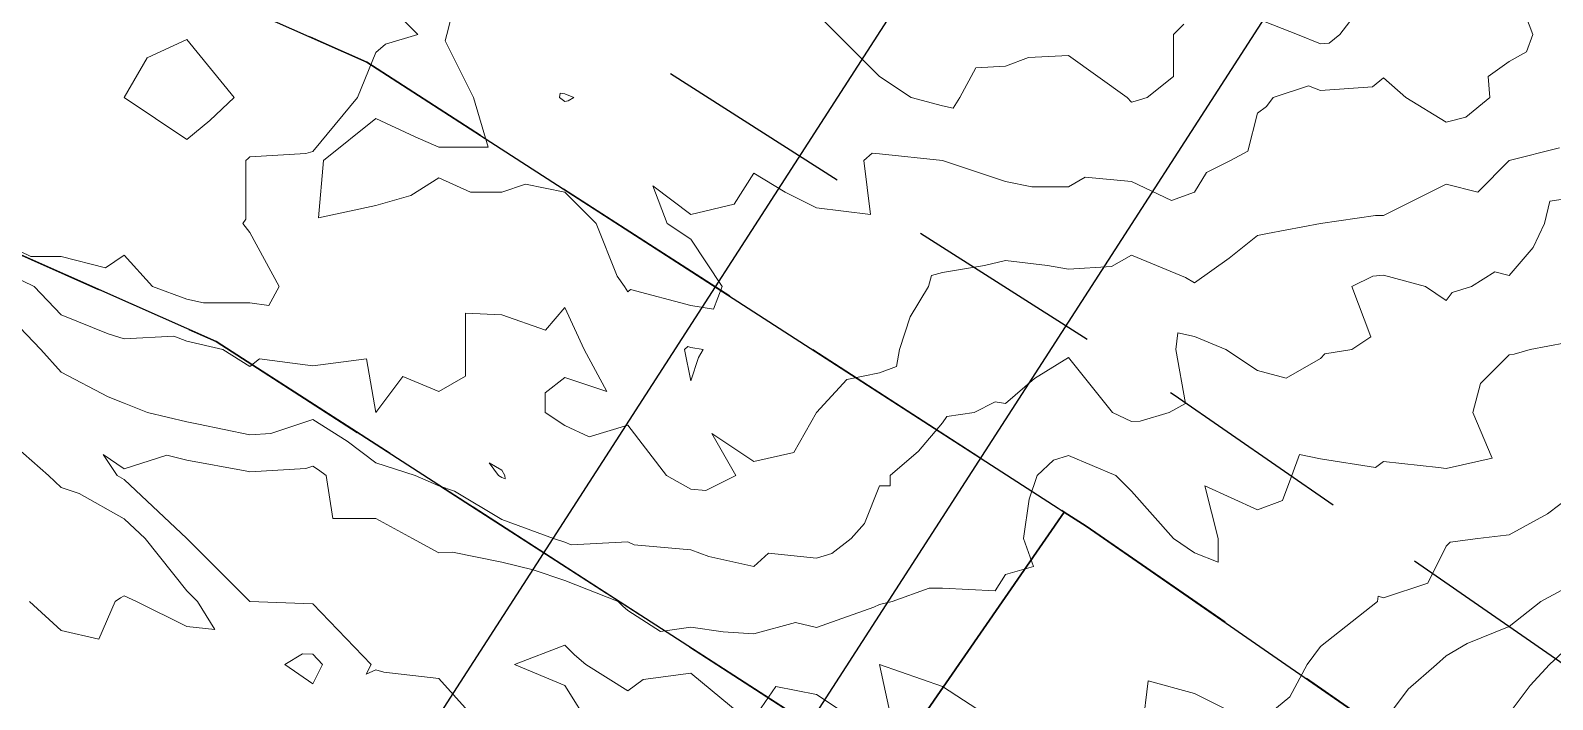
# Model space of a CAD drawing. Extents: x 532589 to 538856, y 6045658 to 6049082.
# Drawn here: x 533960.9 to 534057.1, y 6047420.1 to 6047462.4 of the extents above; entities that cross this region are included whole.
import ezdxf

# ---------------------------------------------------------------- set-up
doc = ezdxf.new("R2010")
doc.units = 0
doc.header["$LTSCALE"] = 5
doc.linetypes.add('foc-ACCESSROAD', pattern=[3.75, 2.5, -1.25])
for name, color, linetype in [('C-AR', 13, 'foc-ACCESSROAD'), ('C-RW', 13, 'Continuous'), ('C-WS', 13, 'foc-ACCESSROAD'), ('F-AR', 190, 'foc-ACCESSROAD'), ('F-RW', 190, 'Continuous'), ('P-BUFFER-H 30m', 51, 'Continuous')]:
    doc.layers.add(name, color=color, linetype=linetype)
doc.layers.add('C-TOPO-MAJR', color=7, linetype='Continuous', lineweight=15, true_color=0xd3aa5f)
doc.layers.add('C-TOPO-MINR', color=7, linetype='Continuous', lineweight=13, true_color=0xe9d5af)

msp = doc.modelspace()

# ---------------------------------------------------------------- hatches: boundary and pattern name
at = {"layer": 'P-BUFFER-H 30m'}
h = msp.add_hatch(color=256, dxfattribs=at)
h.dxf.hatch_style = 1
edge = h.paths.add_edge_path()
edge.add_line((533962.39, 6047413.291), (534135.818, 6047313.884))
edge.add_arc((534086.114, 6047227.17), 99.949, -29.1674, 60.17902, ccw=False)
edge.add_line((534173.389, 6047178.458), (534124.675, 6047091.178))
edge.add_arc((534037.4, 6047139.889), 99.949, 240.19293, 330.8326, ccw=False)
edge.add_line((533987.717, 6047053.163), (533814.265, 6047152.528))
edge.add_arc((533863.948, 6047239.254), 99.949, 150.83228, 240.19293, ccw=False)
edge.add_line((533776.673, 6047287.966), (533825.411, 6047375.289))
edge.add_arc((533912.686, 6047326.577), 99.949, 60.17902, 150.83228, ccw=False)

# ---------------------------------------------------------------- linework, layer by layer
at = {"layer": 'C-AR', "flags": 128}
msp.add_lwpolyline([(533609.668, 6047680.248), (533677.202, 6047642.232), (533716.695, 6047618.429), (533842.242, 6047550.595), (533858.794, 6047541.66), (533938.281, 6047490.705), (533958.751, 6047481.644), (533959.502, 6047481.184), (533985.041, 6047470.006), (534033.186, 6047439.328), (534069.648, 6047414.106), (534110.106, 6047396.314), (534151.14, 6047371.643), (534175.731, 6047358.93), (534206.009, 6047343.276), (534229.673, 6047331.043), (534224.752, 6047322.326), (534206.095, 6047331.972), (534175.816, 6047347.625), (534146.261, 6047362.904), (534105.496, 6047387.414), (534064.745, 6047405.334), (534038.605, 6047423.417), (534027.628, 6047431.01), (534026.239, 6047431.906), (534025.856, 6047432.153), (533982.143, 6047460.35), (533979.375, 6047461.576), (533954.618, 6047472.534), (533953.061, 6047473.224), (533933.529, 6047481.869), (533853.706, 6047533.04), (533821.464, 6047550.45), (533711.823, 6047609.692), (533672.166, 6047633.588), (533604.796, 6047671.512)], dxfattribs=at)
at = {"layer": 'C-RW'}
for points in [[(533604.796, 6047671.512), (533672.166, 6047633.588), (533711.823, 6047609.692), (533821.463, 6047550.451), (533853.706, 6047533.04), (533933.529, 6047481.869), (533953.061, 6047473.224), (533954.618, 6047472.534), (533979.375, 6047461.576), (533982.143, 6047460.35), (534025.856, 6047432.155), (534026.239, 6047431.906), (534014.857, 6047415.44), (533972.611, 6047442.691), (533924.029, 6047464.201), (533843.539, 6047515.8), (533779.923, 6047550.162), (533701.792, 6047592.375), (533661.987, 6047616.361), (533595.053, 6047654.04)], [(534136.503, 6047345.427), (534096.277, 6047369.613), (534054.939, 6047387.792), (534028.976, 6047405.751), (534027.223, 6047406.962), (534016.513, 6047414.36), (534014.857, 6047415.44), (534026.239, 6047431.906), (534027.628, 6047431.01), (534038.604, 6047423.414), (534064.741, 6047405.327), (534105.49, 6047387.408), (534146.261, 6047362.904)]]:
    msp.add_lwpolyline(points, dxfattribs=at)
at = {"layer": 'C-TOPO-MAJR', "color": 9, "true_color": 0xbfbfbf, "elevation": 855, "flags": 128}
msp.add_lwpolyline([(534057.941, 6047442.605), (534055.706, 6047442.185), (534054.685, 6047441.879), (534054.379, 6047441.853), (534052.554, 6047440.029), (534052.074, 6047438.204), (534053.292, 6047435.309), (534050.397, 6047434.665), (534049.899, 6047434.72), (534046.416, 6047435.108), (534045.917, 6047434.72), (534042.434, 6047435.27), (534041.107, 6047435.549), (534040.624, 6047434.222), (534040.045, 6047432.63), (534038.452, 6047432.05), (534035.135, 6047433.558), (534035.965, 6047430.24), (534035.965, 6047428.746), (534034.471, 6047429.321), (534033.142, 6047430.24), (534030.489, 6047433.226), (534029.493, 6047434.222), (534026.507, 6047435.479), (534025.552, 6047435.178), (534024.516, 6047434.222), (534024.019, 6047432.729), (534023.663, 6047430.24), (534024.295, 6047428.471), (534022.526, 6047427.967), (534021.861, 6047426.923), (534018.544, 6047427.097), (534017.706, 6047427.097), (534015.359, 6047426.259), (534014.562, 6047426.069), (534014.2, 6047425.896), (534010.581, 6047424.619), (534009.253, 6047424.932), (534006.599, 6047424.199), (534004.672, 6047424.332), (534002.617, 6047424.637), (534000.713, 6047424.355), (533998.636, 6047425.69), (533998.329, 6047425.952), (533998.022, 6047426.259), (533994.654, 6047427.586), (533992.663, 6047428.25), (533990.672, 6047428.73), (533987.556, 6047429.375), (533986.691, 6047429.336), (533985.032, 6047430.24), (533982.709, 6047431.507), (533979.994, 6047431.507), (533979.565, 6047434.222), (533979.089, 6047434.584), (533978.727, 6047434.812), (533978.285, 6047434.664), (533974.746, 6047434.457), (533974.45, 6047434.517), (533970.764, 6047435.188), (533969.489, 6047435.497), (533966.782, 6047434.642), (533965.454, 6047435.551), (533966.339, 6047434.222), (533966.782, 6047433.973), (533970.764, 6047430.24), (533974.746, 6047426.259), (533978.727, 6047426.099), (533982.402, 6047422.277), (533982.096, 6047421.664), (533982.709, 6047421.931), (533983.207, 6047421.779), (533986.691, 6047421.393), (533989.478, 6047418.295)], dxfattribs=at)
at = {"layer": 'C-TOPO-MINR', "color": 254, "true_color": 0xd9d9d9, "flags": 128}
for points, elevation in [([(533987.885, 6047464.881), (533987.187, 6047462.094), (533987.088, 6047461.697), (533988.881, 6047458.112), (533989.819, 6047454.984), (533986.691, 6047454.984), (533985.197, 6047455.624), (533982.709, 6047456.785), (533979.39, 6047454.13), (533979.088, 6047450.51), (533982.709, 6047451.286), (533984.921, 6047451.918), (533986.691, 6047453.044), (533988.682, 6047452.139), (533990.672, 6047452.139), (533992.165, 6047452.637), (533994.654, 6047452.139), (533996.644, 6047450.149), (533997.973, 6047446.83), (533998.426, 6047446.167), (533998.636, 6047445.836), (533998.816, 6047445.986), (534002.617, 6047444.973), (534004.051, 6047444.734), (534004.608, 6047446.167), (534002.617, 6047449.154), (534001.125, 6047450.149), (534000.228, 6047452.538), (534002.617, 6047450.717), (534005.374, 6047451.374), (534006.599, 6047453.334), (534008.59, 6047452.139), (534010.581, 6047451.144), (534013.994, 6047450.717), (534013.567, 6047454.13), (534014.094, 6047454.599), (534014.562, 6047454.549), (534018.543, 6047454.131), (534018.544, 6047454.131), (534018.546, 6047454.13), (534022.526, 6047452.803), (534024.185, 6047452.471), (534026.507, 6047452.471), (534027.555, 6047453.082), (534030.489, 6047452.803), (534033.022, 6047451.597), (534034.471, 6047452.139), (534035.229, 6047453.372), (534036.746, 6047454.13), (534037.855, 6047454.728), (534038.452, 6047457.118), (534039.02, 6047457.544), (534039.447, 6047458.112), (534041.687, 6047458.859), (534042.434, 6047458.554), (534045.729, 6047458.799), (534046.416, 6047459.356), (534047.838, 6047458.112), (534050.397, 6047456.554), (534051.633, 6047456.876), (534053.154, 6047458.112), (534053.051, 6047459.439), (534054.379, 6047460.387), (534055.465, 6047461.008), (534055.872, 6047462.094), (534054.379, 6047466.072)], 854.4), ([(533958.819, 6047449.063), (533960.896, 6047448.072), (533962.801, 6047448.072), (533965.611, 6047447.339), (533966.782, 6047448.158), (533968.593, 6047446.167), (533970.764, 6047445.371), (533971.802, 6047445.129), (533974.746, 6047445.129), (533975.94, 6047444.973), (533976.583, 6047446.167), (533974.746, 6047449.581), (533974.304, 6047450.149), (533974.481, 6047450.414), (533974.481, 6047454.13), (533974.625, 6047454.251), (533974.746, 6047454.364), (533978.285, 6047454.573), (533978.727, 6047454.699), (533981.537, 6047458.112), (533982.709, 6047460.957), (533983.321, 6047461.481), (533985.365, 6047462.094), (533982.709, 6047464.75)], 854.4), ([(534010.581, 6047463.421), (534011.907, 6047462.094), (534014.562, 6047459.439), (534016.552, 6047458.112), (534018.544, 6047457.593), (534019.208, 6047457.448), (534019.63, 6047458.112), (534020.652, 6047459.986), (534022.526, 6047460.103), (534023.973, 6047460.646), (534026.507, 6047460.767), (534030.224, 6047458.112), (534030.489, 6047457.828), (534030.723, 6047457.878), (534031.485, 6047458.112), (534033.144, 6047459.439), (534033.144, 6047462.094), (534033.807, 6047462.757)], 854.2), ([(534038.452, 6047463.089), (534040.986, 6047462.094), (534042.434, 6047461.504), (534042.983, 6047461.544), (534043.66, 6047462.094), (534044.858, 6047463.652)], 854.2), ([(533972.212, 6047456.664), (533973.75, 6047458.112), (533970.764, 6047461.787), (533968.25, 6047460.626), (533966.783, 6047458.112), (533970.764, 6047455.458), (533972.212, 6047456.664)], 854.2), ([(533994.863, 6047457.903), (533995.222, 6047458.112), (533994.654, 6047458.346), (533994.37, 6047458.396), (533994.322, 6047458.112), (533994.654, 6047457.863), (533994.863, 6047457.903)], 854.2), ([(534002.618, 6047458.112), (534002.617, 6047458.113), (534002.616, 6047458.113), (534002.617, 6047458.112), (534002.617, 6047458.112), (534002.622, 6047458.107), (534002.618, 6047458.112)], 854.4), ([(533958.819, 6047447.253), (533961.094, 6047446.167), (533962.801, 6047444.376), (533965.787, 6047443.181), (533966.782, 6047442.849), (533969.925, 6047443.024), (533970.764, 6047442.717), (533973.04, 6047442.185), (533974.746, 6047441.1), (533975.343, 6047441.588), (533978.727, 6047441.147), (533982.112, 6047441.588), (533982.708, 6047438.204), (533982.709, 6047438.204), (533982.709, 6047438.203), (533982.709, 6047438.203), (533982.711, 6047438.204), (533984.415, 6047440.48), (533986.691, 6047439.532), (533988.367, 6047440.509), (533988.367, 6047442.185), (533988.367, 6047444.491), (533990.672, 6047444.376), (533993.428, 6047443.411), (533994.654, 6047444.841), (533995.879, 6047442.185), (533997.309, 6047439.53), (533994.654, 6047440.416), (533993.41, 6047439.448), (533993.41, 6047438.204), (533994.654, 6047437.374), (533996.186, 6047436.672), (533998.636, 6047437.408), (534001.085, 6047434.222), (534002.617, 6047433.357), (534003.565, 6047433.274), (534005.462, 6047434.222), (534003.942, 6047436.879), (534006.599, 6047435.107), (534009.132, 6047435.671), (534010.581, 6047438.201), (534010.581, 6047438.203), (534010.581, 6047438.204), (534012.485, 6047440.281), (534014.562, 6047440.719), (534015.634, 6047441.114), (534015.829, 6047442.185), (534016.484, 6047444.245), (534017.659, 6047446.167), (534017.851, 6047446.86), (534018.544, 6047447.052), (534021.198, 6047447.494), (534022.526, 6047447.806), (534025.18, 6047447.495), (534026.507, 6047447.273), (534029.232, 6047447.424), (534030.489, 6047448.157), (534033.903, 6047446.735), (534034.471, 6047446.401), (534036.667, 6047447.952), (534038.452, 6047449.402), (534039.081, 6047449.52), (534042.434, 6047450.148), (534042.434, 6047450.148), (534042.439, 6047450.149), (534045.918, 6047450.646), (534046.416, 6047450.646), (534048.738, 6047451.808), (534050.397, 6047452.637), (534052.389, 6047452.139), (534054.379, 6047454.129), (534054.379, 6047454.13), (534054.381, 6047454.13), (534057.564, 6047454.927)], 854.6), ([(533958.819, 6047444.987), (533961.521, 6047442.185), (533962.801, 6047440.752), (533965.786, 6047439.2), (533966.782, 6047438.801), (533968.276, 6047438.204), (533970.764, 6047437.601), (533971.501, 6047437.467), (533974.746, 6047436.799), (533976.073, 6047436.876), (533978.727, 6047437.762), (533980.899, 6047436.394), (533982.709, 6047435.018), (533985.198, 6047434.222), (533986.691, 6047433.559), (533987.685, 6047433.227), (533990.672, 6047431.435), (533993.931, 6047430.24), (533994.654, 6047430), (533995.052, 6047429.843), (533998.636, 6047430.03), (533999.034, 6047429.842), (534002.617, 6047429.518), (534003.754, 6047429.104), (534006.599, 6047428.471), (534007.536, 6047429.304), (534010.581, 6047428.983), (534011.536, 6047429.285), (534012.753, 6047430.24), (534013.614, 6047431.188), (534014.562, 6047433.557), (534015.227, 6047433.557), (534015.227, 6047434.222), (534017.013, 6047435.753), (534018.544, 6047437.539), (534018.81, 6047437.938), (534020.537, 6047438.204), (534021.862, 6047438.867), (534022.526, 6047438.772), (534024.363, 6047440.348), (534026.507, 6047441.687), (534029.295, 6047438.204), (534030.489, 6047437.635), (534031.032, 6047437.661), (534032.877, 6047438.204), (534033.902, 6047438.773), (534033.3, 6047442.185), (534033.423, 6047443.233), (534034.471, 6047443.015), (534036.461, 6047442.185), (534038.452, 6047440.858), (534040.262, 6047440.375), (534042.434, 6047441.615), (534042.719, 6047441.9), (534044.427, 6047442.185), (534045.619, 6047442.982), (534044.424, 6047446.167), (534045.752, 6047446.831), (534046.416, 6047446.891), (534049.072, 6047446.167), (534050.397, 6047445.283), (534050.776, 6047445.788), (534051.988, 6047446.167), (534053.459, 6047447.086), (534054.379, 6047446.87), (534055.885, 6047448.642), (534056.609, 6047450.149), (534056.948, 6047451.561), (534058.36, 6047451.771)], 854.8), ([(534003.114, 6047441.688), (534003.413, 6047442.185), (534002.617, 6047442.318), (534002.436, 6047442.366), (534002.22, 6047442.185), (534002.617, 6047440.193), (534003.114, 6047441.688)], 854.6), ([(533960.809, 6047426.259), (533962.801, 6047424.421), (533965.189, 6047423.87), (533966.214, 6047426.259), (533966.561, 6047426.48), (533966.782, 6047426.621), (533967.579, 6047426.259), (533970.764, 6047424.666), (533972.534, 6047424.489), (533971.427, 6047426.259), (533970.764, 6047426.922), (533968.109, 6047430.24), (533966.782, 6047431.485), (533963.939, 6047433.084), (533962.801, 6047433.463), (533962.004, 6047434.222), (533958.819, 6047436.992)], 854.8), ([(533990.871, 6047434.222), (533990.672, 6047434.553), (533989.878, 6047435.017), (533990.452, 6047434.222), (533990.672, 6047434.09), (533990.881, 6047434.013), (533990.871, 6047434.222)], 854.6), ([(534058.36, 6047432.978), (534056.796, 6047431.805), (534054.379, 6047430.462), (534054.179, 6047430.44), (534052.386, 6047430.24), (534050.631, 6047430.006), (534050.397, 6047429.743), (534049.235, 6047427.421), (534046.416, 6047426.481), (534046.083, 6047426.591), (534046.053, 6047426.259), (534042.434, 6047423.414), (534041.596, 6047422.277), (534040.512, 6047420.218), (534038.452, 6047418.545)], 855.2), ([(534057.668, 6047426.951), (534056.37, 6047426.259), (534054.379, 6047424.666), (534051.723, 6047423.603), (534050.397, 6047422.808), (534049.785, 6047422.277), (534047.98, 6047420.713), (534046.416, 6047418.626)], 855.4), ([(533979.34, 6047422.277), (533978.727, 6047422.914), (533978.064, 6047422.941), (533976.957, 6047422.277), (533978.727, 6047421.052), (533979.34, 6047422.277)], 854.8), ([(534005.802, 6047419.093), (534002.617, 6047421.728), (533999.601, 6047421.312), (533998.636, 6047420.601), (533995.981, 6047422.277), (533995.266, 6047422.89), (533994.654, 6047423.502), (533991.469, 6047422.277), (533994.654, 6047420.95), (533996.33, 6047418.295)], 855.2), ([(534058.36, 6047423.604), (534056.913, 6047422.277), (534055.706, 6047420.95), (534054.379, 6047419.181)], 855.6), ([(534022.525, 6047418.296), (534018.544, 6047420.872), (534014.563, 6047422.277), (534014.562, 6047422.277), (534014.562, 6047422.277), (534014.562, 6047422.277), (534014.562, 6047422.276), (534015.416, 6047418.295)], 855.2), ([(534013.709, 6047418.295), (534010.581, 6047420.381), (534008.004, 6047420.872), (534006.599, 6047418.865)], 855.2), ([(534038.145, 6047418.602), (534034.471, 6047420.44), (534031.536, 6047421.23), (534031.192, 6047418.295)], 855.2)]:
    msp.add_lwpolyline(points, dxfattribs=dict(at, elevation=elevation))
at = {"layer": 'C-WS', "flags": 128}
msp.add_lwpolyline([(534153.579, 6047359.073), (534143.876, 6047341.616), (534136.503, 6047345.427), (534096.279, 6047369.612), (534054.939, 6047387.792), (534028.976, 6047405.751), (534027.222, 6047406.959), (534016.506, 6047414.342), (534014.857, 6047415.44), (533972.611, 6047442.691), (533944.736, 6047455.031), (533954.612, 6047472.523), (533959.496, 6047481.174), (533964.481, 6047490.012), (533999.307, 6047551.691), (534053.1, 6047646.984), (534174.07, 6047578.813), (534204.359, 6047561.743), (534219.463, 6047553.231), (534256.188, 6047532.536), (534205.231, 6047446.355), (534175.451, 6047395.99), (534158.734, 6047367.717), (534153.579, 6047359.073)], close=True, dxfattribs=at)
at = {"layer": 'F-AR', "flags": 128}
msp.add_lwpolyline([(533595.053, 6047654.039), (533662.094, 6047616.301), (533701.809, 6047592.363), (533779.909, 6047550.162), (533843.543, 6047515.792), (533924.026, 6047464.198), (533972.611, 6047442.691), (534014.857, 6047415.44), (534016.512, 6047414.373), (534027.223, 6047406.964), (534054.939, 6047387.792), (534096.279, 6047369.612), (534136.503, 6047345.427), (534175.987, 6047325.015), (534206.265, 6047309.362), (534222.883, 6047300.77), (534358.589, 6047221.816), (534361.025, 6047220.519)], dxfattribs=at)
at = {"layer": 'F-RW', "flags": 128}
msp.add_lwpolyline([(534346.931, 6047194.052), (534343.772, 6047195.734), (534208.293, 6047274.555), (534183.575, 6047287.333), (534073.516, 6047257.474), (533986.625, 6047307.28), (533983.014, 6047376.511), (534048.992, 6047478.801), (534032.202, 6047489.631), (533962.725, 6047381.916), (533967.24, 6047295.362), (534070.761, 6047236.025), (534181.304, 6047266.016), (534337.85, 6047176.997)], dxfattribs=at)

doc.saveas('drawing.dxf')
